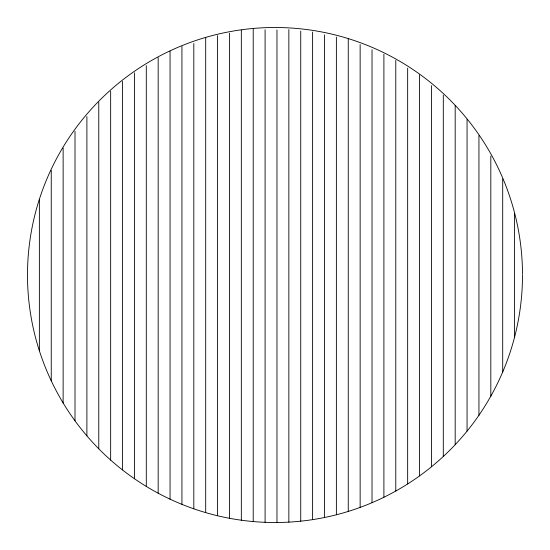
<?xml version="1.0" encoding="UTF-8"?>
<svg xmlns="http://www.w3.org/2000/svg" width="550" height="550" viewBox="0 0 550 550"><rect width="100%" height="100%" fill="white"/><g stroke="black" fill="none" stroke-linecap="round" stroke-linejoin="round"><path stroke-width="0.82" d="M522.5 274.216L522.479 271.741A247.507 247.507 0 0 0 149.366 61.751A247.507 247.507 0 0 0 152.185 489.892A247.507 247.507 0 0 0 522.5 275.007M514.58 213.366L514.58 337.116M502.7 178.949L502.7 372.006M490.82 156.076L490.82 396.158M478.94 135.554L478.94 415.236M467.06 119.261L467.06 431.111M455.18 105.607L455.18 444.689M443.3 95.123L443.3 456.479M431.42 85.656L431.42 466.812M419.54 74.958L419.54 475.915M407.66 68.145L407.66 483.952M395.78 60.376L395.78 491.033M383.9 54.23L383.9 497.262M372.02 49.768L372.02 502.7M360.14 44.571L360.14 507.402M348.26 38.686L348.26 511.418M336.38 37.091L336.38 514.773M324.493 34.877L324.493 517.509M312.613 32.051L312.613 519.633M300.733 31.109L300.733 521.166M288.853 29.583L288.853 522.122M276.973 29.968L276.973 522.5M265.093 29.776L265.093 522.308M253.213 29.013L253.213 521.544M241.333 30.147L241.333 520.211M229.453 33.172L229.453 518.279M217.573 35.599L217.573 515.756M205.693 37.4L205.693 512.607M193.813 43.505L193.813 508.819M181.933 46.461L181.933 504.343M170.053 51.177L170.053 499.159M158.173 57.599L158.173 493.206M146.293 65.656L146.293 486.413M134.413 72.799L134.413 478.706M122.533 81.393L122.533 469.975M110.653 91.286L110.653 460.068M98.773 102.293L98.773 448.793M86.893 116.579L86.893 435.861M75.013 131.251L75.013 420.826M63.133 148.026L63.133 402.957M51.253 170.438L51.253 380.82M39.373 199.788L39.373 350.762"/></g></svg>
